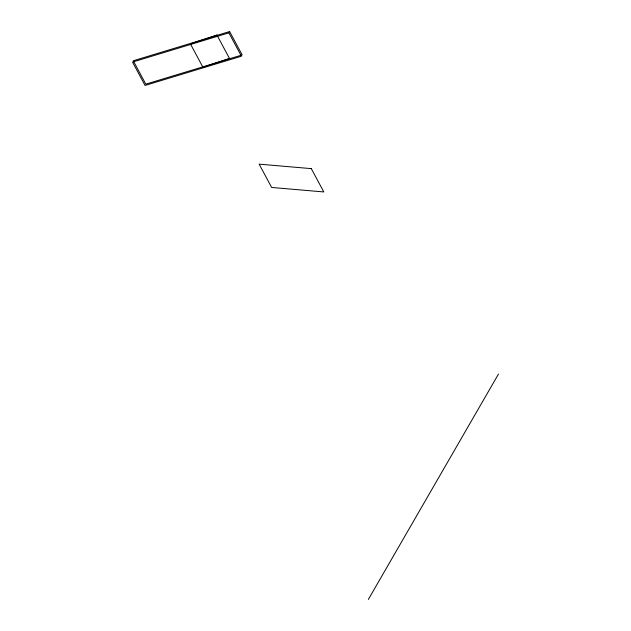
<?xml version="1.0" encoding="UTF-8"?>
<svg xmlns="http://www.w3.org/2000/svg" width="631" height="631" viewBox="0 0 631 631"><rect width="100%" height="100%" fill="white"/><g stroke="black" fill="none" stroke-linecap="round" stroke-linejoin="round"><path stroke-width="0.95" d="M368.346 599.45L498.482 374.049M216.914 35.013L190.436 43.957L202.969 67.328L229.455 58.383L216.914 35.013M229.629 31.55L133.267 60.781L145.8 84.16L242.17 54.929L229.629 31.55M228.887 32.844L132.518 62.075L145.059 85.445L241.428 56.214L228.887 32.844M311.296 168.627L259.144 164.147L271.653 187.462L323.798 191.942L311.296 168.627"/></g></svg>
